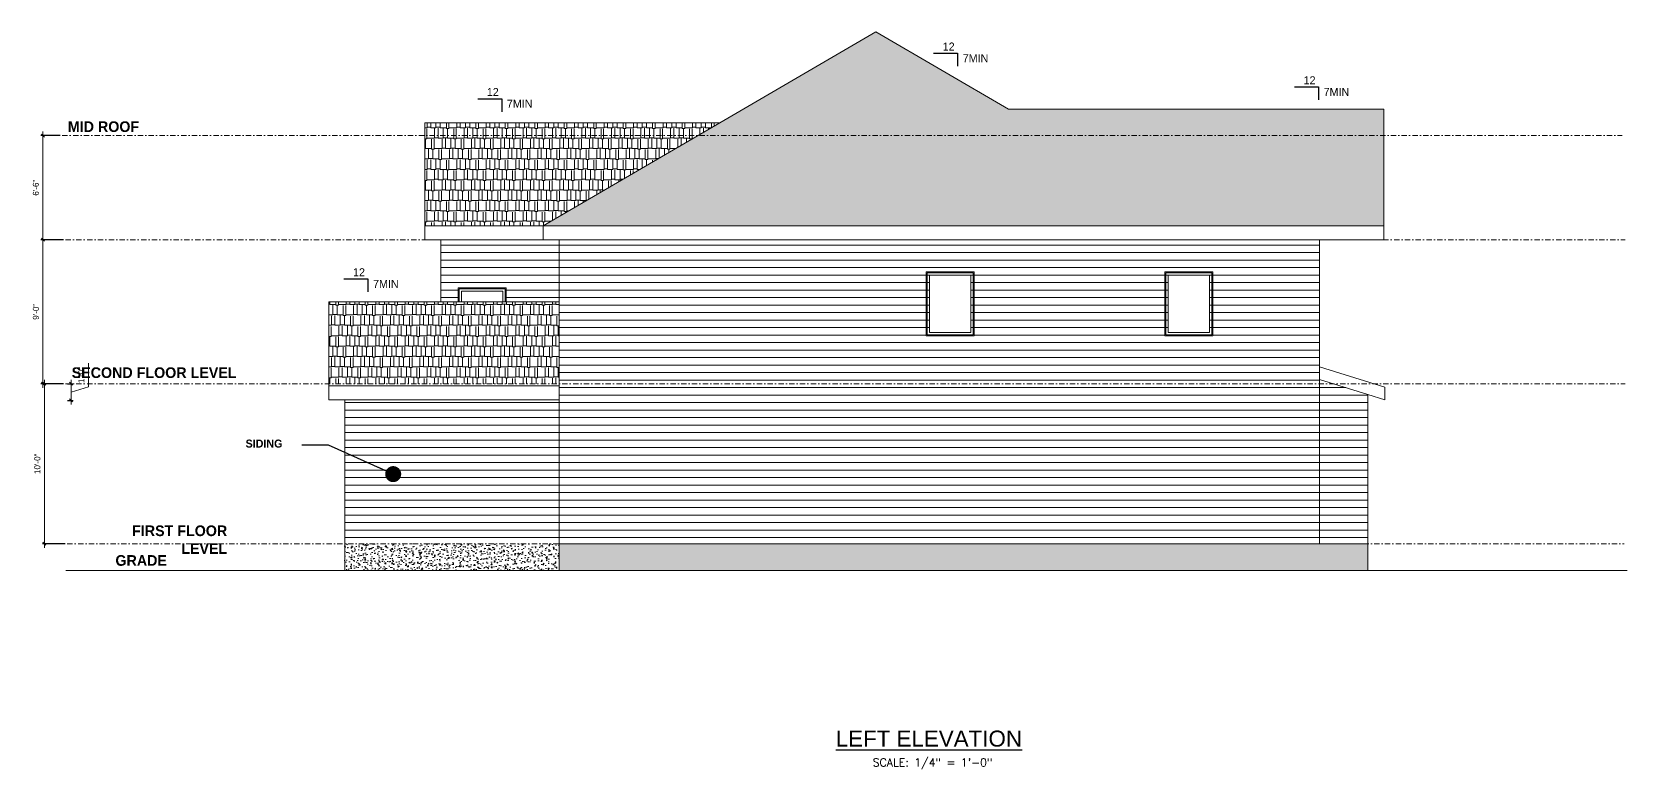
# Model space of a CAD drawing. Extents: x 4834 to 12794, y 1436 to 32221.
# Drawn here: x 9805 to 11001, y 2672 to 3225 of the extents above; entities that cross this region are included whole.
import ezdxf

# ---------------------------------------------------------------- set-up
doc = ezdxf.new("R2010")
doc.units = 0
doc.header["$LTSCALE"] = 8
doc.header["$MEASUREMENT"] = 0
doc.linetypes.add('DASHDOT', pattern=[1, 0.5, -0.25, 0, -0.25])
doc.linetypes.add('HIDDEN', pattern=[0.375, 0.25, -0.125])
doc.layers.get('0').update_dxf_attribs({"lineweight": 9})
doc.layers.get('DefPoints').update_dxf_attribs({"color": 17})
doc.layers.add('A-WALLS.', color=7, linetype='Continuous')
doc.layers.add('WALLELEV1-2', color=7, linetype='Continuous')
doc.layers.add('DIM', color=8, linetype='Continuous', lineweight=5)
doc.layers.add('hatch', color=8, linetype='Continuous', lineweight=13)
doc.layers.add('FT-Text', color=7, linetype='Continuous', true_color=0x4f4527)
doc.layers.add('level', color=7, linetype='HIDDEN', lineweight=15, true_color=0x987172)
doc.styles.add('1-4TXT', font='cityb___.ttf', dxfattribs={"height": 5})
doc.styles.add('DIM60', font='romans.shx', dxfattribs={"height": 6})
doc.styles.get("Standard").update_dxf_attribs({"font": 'stylu.ttf'})
doc.styles.add('TITLE', font='arial.ttf', dxfattribs={"height": 12})
doc.dimstyles.new('1-4SCALE', dxfattribs={"dimscale": 0.5, "dimtxt": 5, "dimasz": 3, "dimexe": 3, "dimexo": 6, "dimgap": 0.0625, "dimtad": 1, "dimdec": 3, "dimrnd": 0.125, "dimzin": 3, "dimdsep": 46, "dimlunit": 4, "dimtxsty": '1-4TXT', "dimblk1": 'DOT', "dimblk2": 'DOT', "dimsah": 1, "dimcen": 2, "dimadec": 0, "dimazin": 0, "dimtfac": 1, "dimtdec": 3, "dimtofl": 0, "dimtmove": 0, "dimatfit": 3, "dimldrblk": 'DOT', "dimfxl": 1, "dimtolj": 1, "dimtzin": 0, "dimarcsym": 0})
doc.dimstyles.new('Forum 24', dxfattribs={"dimscale": 24, "dimtxt": 0.1875, "dimasz": 0.09375, "dimexe": 0.0625, "dimexo": 0.0625, "dimgap": 0.125, "dimtad": 1, "dimdec": 4, "dimrnd": 1, "dimzin": 7, "dimdsep": 46, "dimlunit": 4, "dimtxsty": 'Standard', "dimblk": 'OBLIQUE', "dimblk1": 'DIMTICK', "dimblk2": 'OBLIQUE', "dimcen": -0.0625, "dimdle": 0.125, "dimclrd": 256, "dimclre": 256, "dimclrt": 256, "dimadec": 0, "dimazin": 0, "dimtfac": 1, "dimtdec": 4, "dimtmove": 1, "dimatfit": 3, "dimfxl": 0.0625, "dimtvp": 1.2, "dimfrac": 2, "dimtolj": 1, "dimtzin": 7, "dimlwd": 13, "dimarcsym": 0})
pattern_1 = [(0, (43.0626, -208.748), (16.575, 7.8), [3.9, -3.25, 4.55, -1.95, 5.85, -2.6]), (0, (46.9626, -208.423), (16.575, 7.8), [3.25, -12.35, 2.6, -3.9]), (0, (54.7626, -209.236), (16.575, 7.8), [1.95, -20.15]), (90, (43.0626, -208.7483), (-5.525, 7.8), [7.475, -23.725]), (90, (46.9626, -208.7483), (-5.525, 7.8), [7.3125, -23.8875]), (90, (50.2126, -208.7483), (-5.525, 7.8), [6.825, -24.375]), (90, (54.7626, -209.236), (-5.525, 7.8), [7.475, -23.725]), (90, (56.7126, -209.236), (-5.525, 7.8), [7.475, -23.725]), (90, (62.5626, -208.7483), (-5.525, 7.8), [7.15, -24.05])]
pattern_2 = [(0, (43.0626, -208.748), (1e-15, 5.625), [])]
pattern_3 = [(50, (43.0626, -208.748), (7.1726018, -0.6275213), [0.75, -8.25]), (355, (43.0626, -208.748), (-1.3875133, 7.5219213), [0.6, -6.6]), (100.451444, (43.66, -208.8006), (5.7850885, 6.8944), [0.637402, -7.011421]), (46.1842, (43.063, -206.748), (10.672413, -1.655193), [1.125, -12.375]), (96.63564, (43.952, -206.886), (9.346619, 9.741186), [0.956103, -10.517138]), (351.18416, (43.063, -206.748), (9.346619, 9.741186), [0.9, -9.9]), (21, (44.0626, -207.248), (5.9690705, -4.026189), [0.75, -8.25]), (326, (44.0626, -207.248), (2.4331533, 7.2515005), [0.6, -6.6]), (71.451445, (44.56, -207.584), (8.4022238, 3.2253115), [0.637402, -7.011421]), (37.5, (43.0626, -208.7483), (0.12159855, 3.32893854), [0, -6.52, 0, -6.7, 0, -6.625]), (7.5, (43.0626, -208.7483), (2.6306954, 3.9441171), [0, -3.82, 0, -6.37, 0, -2.525]), (327.5, (40.8326, -208.7483), (5.33822436, -0.2255487), [0, -2.5, 0, -7.8, 0, -10.35]), (317.5, (39.8326, -208.7483), (5.8318617, 1.0010498), [0, -3.25, 0, -5.18, 0, -7.35])]

# ---------------------------------------------------------------- blocks, each defined once
blk = doc.blocks.new('_Oblique')
at = {"color": 0, "linetype": 'ByBlock', "lineweight": -2}
blk.add_line((-0.5, -0.5), (0.5, 0.5), dxfattribs=at)
blk = doc.blocks.new('*D571')
at = {"layer": 'DefPoints', "color": 0, "transparency": 16777216}
for p in [(9814.4, 2961), (9830.2, 2961), (9831.5, 2841)]:
    blk.add_point(p, dxfattribs=at)
at = {"layer": 'DIM', "lineweight": -2, "transparency": 16777216}
for p, q in [((9828.7, 2961), (9812.9, 2961)), ((9830, 2841), (9812.9, 2841))]:
    blk.add_line(p, q, dxfattribs=at)
at = {"layer": 'DIM', "lineweight": 13, "transparency": 16777216}
blk.add_line((9814.4, 2838), (9814.4, 2964), dxfattribs=at)
at = {"layer": 'DIM', "lineweight": 13, "transparency": 16777216, "xscale": 2.25, "yscale": 2.25, "zscale": 2.25}
for p, rotation in [((9814.4, 2961), 90), ((9814.4, 2841), 270)]:
    blk.add_blockref('_Oblique', p, dxfattribs=dict(at, rotation=rotation))
at = {"layer": 'DIM', "transparency": 16777216, "insert": (9809.1, 2901), "char_height": 4.5, "attachment_point": 5, "rotation": 90}
blk.add_mtext('\\A1;10\'-0"', dxfattribs=at)
blk = doc.blocks.new('DIMTICK')
for p, q in [((-1, 0), (1, 0)), ((0, 1), (0, -1))]:
    blk.add_line(p, q)
at = {"const_width": 0.141}
blk.add_lwpolyline([(0.71, 0.71), (-0.71, -0.71)], dxfattribs=at)
blk = doc.blocks.new('*D572')
at = {"layer": 'DefPoints', "color": 0, "transparency": 16777216}
for p in [(9830.2, 2961), (9830.2, 2948.5), (9834.4, 2948.5)]:
    blk.add_point(p, dxfattribs=at)
at = {"layer": 'DIM', "lineweight": 13, "transparency": 16777216}
for p, q in [((9847.4, 2958.7), (9847.4, 2976.5)), ((9834.4, 2964), (9834.4, 2945.5)), ((9834.4, 2954.8), (9847.4, 2958.7))]:
    blk.add_line(p, q, dxfattribs=at)
at = {"layer": 'DIM', "lineweight": -2, "transparency": 16777216}
for p, q in [((9831.7, 2961), (9835.9, 2961)), ((9831.7, 2948.5), (9835.9, 2948.5))]:
    blk.add_line(p, q, dxfattribs=at)
at = {"layer": 'DIM', "lineweight": 13, "transparency": 16777216, "xscale": 2.25, "yscale": 2.25, "zscale": 2.25}
for p, rotation in [((9834.4, 2961), 90), ((9834.4, 2948.5), 270)]:
    blk.add_blockref('_Oblique', p, dxfattribs=dict(at, rotation=rotation))
at = {"layer": 'DIM', "transparency": 16777216, "insert": (9842, 2967.6), "char_height": 4.5, "attachment_point": 5, "rotation": 90}
blk.add_mtext('\\A1;1\'-0"', dxfattribs=at)
blk = doc.blocks.new('*D573')
at = {"layer": 'DefPoints', "color": 0, "transparency": 16777216}
for p in [(9813.3, 3069), (9830.2, 3069), (9830.2, 2961)]:
    blk.add_point(p, dxfattribs=at)
at = {"layer": 'DIM', "lineweight": -2, "transparency": 16777216}
for p, q in [((9828.7, 3069), (9811.8, 3069)), ((9828.7, 2961), (9811.8, 2961))]:
    blk.add_line(p, q, dxfattribs=at)
at = {"layer": 'DIM', "lineweight": 13, "transparency": 16777216}
blk.add_line((9813.3, 2958), (9813.3, 3072), dxfattribs=at)
at = {"layer": 'DIM', "lineweight": 13, "transparency": 16777216, "xscale": 2.25, "yscale": 2.25, "zscale": 2.25}
for p, rotation in [((9813.3, 3069), 90), ((9813.3, 2961), 270)]:
    blk.add_blockref('_Oblique', p, dxfattribs=dict(at, rotation=rotation))
at = {"layer": 'DIM', "transparency": 16777216, "insert": (9808, 3015), "char_height": 4.5, "attachment_point": 5, "rotation": 90}
blk.add_mtext('\\A1;9\'-0"', dxfattribs=at)
blk = doc.blocks.new('*D574')
at = {"layer": 'DefPoints', "color": 0, "transparency": 16777216}
for p in [(9813.3, 3147.2), (9827.8, 3147.2), (9827.8, 3069)]:
    blk.add_point(p, dxfattribs=at)
at = {"layer": 'DIM', "lineweight": -2, "transparency": 16777216}
for p, q in [((9826.3, 3147.2), (9811.8, 3147.2)), ((9826.3, 3069), (9811.8, 3069))]:
    blk.add_line(p, q, dxfattribs=at)
at = {"layer": 'DIM', "lineweight": 13, "transparency": 16777216}
blk.add_line((9813.3, 3066), (9813.3, 3150.2), dxfattribs=at)
at = {"layer": 'DIM', "lineweight": 13, "transparency": 16777216, "xscale": 2.25, "yscale": 2.25, "zscale": 2.25}
for p, rotation in [((9813.3, 3147.2), 90), ((9813.3, 3069), 270)]:
    blk.add_blockref('_Oblique', p, dxfattribs=dict(at, rotation=rotation))
at = {"layer": 'DIM', "transparency": 16777216, "insert": (9808, 3108.1), "char_height": 4.5, "attachment_point": 5, "rotation": 90}
blk.add_mtext('\\A1;6\'-6"', dxfattribs=at)
blk = doc.blocks.new('_Dot')
at = {"color": 0, "linetype": 'ByBlock', "lineweight": -2}
blk.add_line((-0.5, 0), (-1, 0), dxfattribs=at)
at = {"color": 0, "linetype": 'ByBlock', "lineweight": 0, "const_width": 0.5}
blk.add_lwpolyline([(-0.25, 0, 1), (0.25, 0, 1)], format="xyb", close=True, dxfattribs=at)

msp = doc.modelspace()

# ---------------------------------------------------------------- hatches: boundary and pattern name
at = {"layer": 'DIM'}
h = msp.add_hatch(dxfattribs=at)
h.set_pattern_fill('AR-CONC', color=1)
h.set_pattern_definition(pattern_3)
h.paths.add_polyline_path([(10200.31117, 2840.99226), (10040.81117, 2840.99226), (10039.56117, 2840.99226), (10039.56117, 2821.03744), (10040.81117, 2821.03744), (10139.02292, 2821.03744), (10200.31117, 2821.03744)])
h = msp.add_hatch(dxfattribs=at)
h.set_pattern_fill('AR-CONC', color=1)
h.set_pattern_definition(pattern_3)
h.paths.add_polyline_path([(10806.81117, 2840.99226), (10799.81117, 2840.99226), (10207.81117, 2840.99226), (10206.81117, 2840.99226), (10201.81117, 2840.99226), (10200.81117, 2840.99226), (10200.31117, 2840.99226), (10200.31117, 2821.03744), (10673.81117, 2821.03744), (10799.81117, 2821.03744), (10806.81117, 2821.03744)])
at = {"layer": 'hatch', "linetype": 'ByBlock'}
h = msp.add_hatch(dxfattribs=at)
h.set_pattern_fill('AR-RSHKE', color=36, scale=0.65, style=0)
h.set_pattern_definition(pattern_1)
h.paths.add_polyline_path([(10818.81117, 3079.4116), (10818.81117, 3166.9116), (10537.30196, 3166.9116), (10437.80657, 3224.95058), (10320.95049, 3156.78453), (10188.31117, 3079.4116)])
h = msp.add_hatch(dxfattribs=at)
h.set_pattern_fill('AR-RSHKE', color=36, scale=0.65, style=0)
h.set_pattern_definition(pattern_1)
h.paths.add_polyline_path([(10099.56117, 3156.78453), (10099.56117, 3079.4116), (10188.31117, 3079.4116), (10320.95049, 3156.78453)])
at = {"layer": 'hatch', "linetype": 'ByBlock', "true_color": 0x636466}
h = msp.add_hatch(dxfattribs=at)
h.set_pattern_fill('ANSI31', color=251, scale=45, angle=315, style=0)
h.set_pattern_definition(pattern_2)
h.paths.add_polyline_path([(10117.56117, 3068.99226), (10111.56117, 3068.99226), (10111.56117, 3022.48451), (10124.56117, 3022.48451), (10124.56117, 3032.99226), (10160.56117, 3032.99226), (10160.56117, 3022.48451), (10200.31117, 3022.48451), (10200.31117, 3068.99226), (10188.31117, 3068.99226)])
at = {"layer": 'hatch', "linetype": 'ByBlock', "true_color": 0xffffff}
h = msp.add_hatch(dxfattribs=at)
h.set_pattern_fill('ANSI31', scale=45, angle=315, style=0)
h.set_pattern_definition(pattern_2)
h.paths.add_polyline_path([(10200.31117, 3068.99226), (10200.31117, 2960.99226), (10770.56117, 2960.99226), (10770.56117, 3068.99226)])
h.paths.add_polyline_path([(10475.56117, 3044.99226), (10511.56117, 3044.99226), (10511.56117, 2996.99226), (10475.56117, 2996.99226)], flags=16)
h.paths.add_polyline_path([(10476.31117, 3044.24226), (10510.81117, 3044.24226), (10510.81117, 2997.74226), (10476.31117, 2997.74226)], flags=0)
h.paths.add_polyline_path([(10478.06117, 3042.49226), (10509.06117, 3042.49226), (10509.06117, 2999.49226), (10478.06117, 2999.49226)], flags=0)
h.paths.add_polyline_path([(10654.56117, 3044.99226), (10690.56117, 3044.99226), (10690.56117, 2996.99226), (10654.56117, 2996.99226)], flags=16)
h.paths.add_polyline_path([(10655.31117, 3044.24226), (10689.81117, 3044.24226), (10689.81117, 2997.74226), (10655.31117, 2997.74226)], flags=0)
h.paths.add_polyline_path([(10657.06117, 3042.49226), (10688.06117, 3042.49226), (10688.06117, 2999.49226), (10657.06117, 2999.49226)], flags=0)
at = {"layer": 'hatch', "linetype": 'ByBlock'}
h = msp.add_hatch(dxfattribs=at)
h.set_pattern_fill('AR-RSHKE', color=36, scale=0.65, style=0)
h.set_pattern_definition(pattern_1)
h.paths.add_polyline_path([(10200.31117, 2960.99226), (10200.31117, 3022.48451), (10027.56117, 3022.48451), (10027.56117, 2960.99226)])
at = {"layer": 'hatch', "linetype": 'ByBlock', "true_color": 0xffffff}
h = msp.add_hatch(dxfattribs=at)
h.set_pattern_fill('ANSI31', scale=45, angle=315, style=0)
h.set_pattern_definition(pattern_2)
h.paths.add_polyline_path([(10200.31117, 2960.99226), (10200.31117, 2840.99226), (10200.81117, 2840.99226), (10201.81117, 2840.99226), (10206.81117, 2840.99226), (10207.81117, 2840.99226), (10770.56117, 2840.99226), (10770.56117, 2960.99226)])
h = msp.add_hatch(dxfattribs=at)
h.set_pattern_fill('ANSI31', scale=45, angle=315, style=0)
h.set_pattern_definition(pattern_2)
h.paths.add_polyline_path([(10770.56117, 2840.99226), (10799.81117, 2840.99226), (10806.81117, 2840.99226), (10806.81117, 2952.98656), (10781.25653, 2960.99226), (10770.56117, 2960.99226)])
at = {"layer": 'hatch', "linetype": 'ByBlock', "true_color": 0x636466}
h = msp.add_hatch(dxfattribs=at)
h.set_pattern_fill('ANSI31', color=251, scale=45, angle=315, style=0)
h.set_pattern_definition(pattern_2)
h.paths.add_polyline_path([(10039.56117, 2948.99226), (10039.56117, 2840.99226), (10040.81117, 2840.99226), (10200.31117, 2840.99226), (10200.31117, 2948.99226)])

# ---------------------------------------------------------------- linework, layer by layer
for p, q in [((10437.80657, 3224.95058), (10320.95049, 3156.78453)), ((10537.30196, 3166.9116), (10437.80657, 3224.95058)), ((10818.81117, 3166.9116), (10537.30196, 3166.9116)), ((10818.81117, 3079.4116), (10818.81117, 3166.9116)), ((10320.95049, 3156.78453), (10099.56117, 3156.78453)), ((10099.56117, 3079.4116), (10099.56117, 3156.78453)), ((10188.31117, 3079.4116), (10320.95049, 3156.78453)), ((10099.56117, 3079.4116), (10099.56117, 3068.99226)), ((10188.31117, 3079.4116), (10099.56117, 3079.4116)), ((10818.81117, 3079.4116), (10188.31117, 3079.4116)), ((10188.31117, 3079.4116), (10188.31117, 3068.99226)), ((10818.81117, 3079.4116), (10818.81117, 3068.99226)), ((10099.56117, 3068.99226), (10111.56117, 3068.99226)), ((10111.56117, 3068.99226), (10117.56117, 3068.99226)), ((10111.56117, 3022.48451), (10111.56117, 3068.99226)), ((10117.56117, 3068.99226), (10188.31117, 3068.99226)), ((10188.31117, 3068.99226), (10200.31117, 3068.99226)), ((10200.31117, 3068.99226), (10818.81117, 3068.99226)), ((10200.31117, 2821.03744), (10200.31117, 3068.99226)), ((10770.56117, 2840.99226), (10770.56117, 3068.99226)), ((10027.56117, 3022.48451), (10200.31117, 3022.48451)), ((10027.56117, 2959.4116), (10027.56117, 3022.48451)), ((10770.56117, 2973.77419), (10819.56117, 2958.42357)), ((10200.31117, 2959.4116), (10027.56117, 2959.4116)), ((10027.56117, 2959.4116), (10027.56117, 2948.99226)), ((10770.56117, 2964.34288), (10806.81117, 2952.98656)), ((10819.56117, 2948.99226), (10819.56117, 2958.42357)), ((10027.56117, 2948.99226), (10039.56117, 2948.99226)), ((10039.56117, 2948.99226), (10200.31117, 2948.99226)), ((10039.56117, 2821.03744), (10039.56117, 2948.99226)), ((10806.81117, 2952.98656), (10819.56117, 2948.99226)), ((10806.81117, 2840.99226), (10806.81117, 2952.98656)), ((10039.56117, 2840.99226), (10040.81117, 2840.99226)), ((10200.81117, 2840.99226), (10201.81117, 2840.99226)), ((10201.81117, 2840.99226), (10206.81117, 2840.99226)), ((10207.81117, 2840.99226), (10206.81117, 2840.99226)), ((10207.81117, 2840.99226), (10799.81117, 2840.99226)), ((10806.81117, 2840.99226), (10799.81117, 2840.99226)), ((10806.81117, 2821.03744), (10806.81117, 2840.99226)), ((10040.81117, 2821.03744), (9830.37367, 2821.03744)), ((10040.81117, 2821.03744), (10139.02292, 2821.03744)), ((10673.81117, 2821.03744), (10139.02292, 2821.03744)), ((10799.81117, 2821.03744), (10673.81117, 2821.03744)), ((10806.81117, 2821.03744), (10799.81117, 2821.03744)), ((11001.24867, 2821.03744), (10806.81117, 2821.03744))]:
    msp.add_line(p, q)
at = {"color": 2}
for p, q in [((10511.56117, 3044.99226), (10475.56117, 3044.99226)), ((10475.56117, 3044.99226), (10475.56117, 2996.99226)), ((10476.31117, 2997.74226), (10476.31117, 3044.24226)), ((10476.31117, 3044.24226), (10510.81117, 3044.24226)), ((10478.06117, 2999.49226), (10478.06117, 3042.49226)), ((10478.06117, 3042.49226), (10509.06117, 3042.49226)), ((10509.06117, 3042.49226), (10509.06117, 2999.49226)), ((10510.81117, 3044.24226), (10510.81117, 2997.74226)), ((10511.56117, 2996.99226), (10511.56117, 3044.99226)), ((10690.56117, 3044.99226), (10654.56117, 3044.99226)), ((10654.56117, 3044.99226), (10654.56117, 2996.99226)), ((10655.31117, 2997.74226), (10655.31117, 3044.24226)), ((10655.31117, 3044.24226), (10689.81117, 3044.24226)), ((10657.06117, 2999.49226), (10657.06117, 3042.49226)), ((10657.06117, 3042.49226), (10688.06117, 3042.49226)), ((10688.06117, 3042.49226), (10688.06117, 2999.49226)), ((10689.81117, 3044.24226), (10689.81117, 2997.74226)), ((10690.56117, 2996.99226), (10690.56117, 3044.99226)), ((10160.56117, 3032.99226), (10124.56117, 3032.99226)), ((10124.56117, 3032.99226), (10124.56117, 3022.48451)), ((10125.31117, 3022.48451), (10125.31117, 3032.24226)), ((10125.31117, 3032.24226), (10159.81117, 3032.24226)), ((10127.06117, 3030.49226), (10158.06117, 3030.49226)), ((10127.06117, 3022.48451), (10127.06117, 3030.49226)), ((10158.06117, 3030.49226), (10158.06117, 3022.48451)), ((10159.81117, 3032.24226), (10159.81117, 3022.48451)), ((10160.56117, 3022.48451), (10160.56117, 3032.99226)), ((10124.56117, 3022.48451), (10125.31117, 3022.48451)), ((10125.31117, 3022.48451), (10127.06117, 3022.48451)), ((10158.06117, 3022.48451), (10159.81117, 3022.48451)), ((10159.81117, 3022.48451), (10160.56117, 3022.48451)), ((10475.56117, 2996.99226), (10511.56117, 2996.99226)), ((10510.81117, 2997.74226), (10476.31117, 2997.74226)), ((10509.06117, 2999.49226), (10478.06117, 2999.49226)), ((10654.56117, 2996.99226), (10690.56117, 2996.99226)), ((10689.81117, 2997.74226), (10655.31117, 2997.74226)), ((10688.06117, 2999.49226), (10657.06117, 2999.49226))]:
    msp.add_line(p, q, dxfattribs=at)
at = {"layer": 'FT-Text', "ltscale": 0.25}
for p, q in [((10481.15058, 3208.96002), (10499.15058, 3208.96002)), ((10499.15058, 3208.96002), (10499.15058, 3199.21002)), ((10751.7864, 3183.64872), (10769.7864, 3183.64872)), ((10769.7864, 3183.64872), (10769.7864, 3173.89872)), ((10139.29146, 3174.85097), (10157.29146, 3174.85097)), ((10157.29146, 3174.85097), (10157.29146, 3165.10097)), ((10038.96223, 3039.67851), (10056.96223, 3039.67851)), ((10056.96223, 3039.67851), (10056.96223, 3029.92851))]:
    msp.add_line(p, q, dxfattribs=at)
at = {"layer": 'level', "linetype": 'DASHDOT'}
for p, q in [((9827.75364, 3147.18807), (10997.45245, 3147.18807)), ((9830.17808, 3068.99226), (10999.87689, 3068.99226)), ((9830.17808, 2960.99226), (10999.87689, 2960.99226)), ((9831.49517, 2840.99226), (10999.11249, 2840.99226))]:
    msp.add_line(p, q, dxfattribs=at)

# ---------------------------------------------------------------- texts
at = {"layer": 'A-WALLS.', "color": 7, "linetype": 'Continuous', "lineweight": 25, "style": 'DIM60'}
msp.add_text('SCALE: 1/4" = 1\'-0" ', height=6, dxfattribs=at).set_placement((10435.56172, 2673.98469))
at = {"layer": 'FT-Text', "ltscale": 0.25, "char_height": 6, "attachment_point": 3}
for insert in [(10496.9523, 3216.96873), (10155.09319, 3182.85969), (10767.58813, 3191.65743), (10054.76395, 3047.68723)]:
    msp.add_mtext('12', dxfattribs=dict(at, insert=insert))
at = {"layer": 'FT-Text', "ltscale": 0.25, "char_height": 6, "width": 5.2093704, "attachment_point": 3}
for insert in [(10522.22874, 3208.22413), (10792.86457, 3182.91282), (10180.36963, 3174.11508), (10080.04039, 3038.94262)]:
    msp.add_mtext('7MIN', dxfattribs=dict(at, insert=insert))
at = {"layer": 'FT-Text', "ltscale": 0.25, "insert": (9965.23935, 2919.15869), "char_height": 6, "width": 112.9418407, "attachment_point": 1, "style": '1-4TXT'}
msp.add_mtext('SIDING', dxfattribs=at)
at = {"layer": 'level', "ltscale": 0.25, "char_height": 8, "attachment_point": 3, "style": '1-4TXT'}
for s, insert, width in [('MID ROOF', (9885.44822, 3157.86942), 84.2320716), ('SECOND FLOOR LEVEL', (9958.45512, 2973.34869), 144.7421276), ('FIRST FLOOR LEVEL', (9951.46385, 2854.76059), 84.2320716), ('GRADE', (9906.28026, 2832.4901), 84.2320716)]:
    msp.add_mtext(s, dxfattribs=dict(at, insert=insert, width=width))
at = {"layer": 'WALLELEV1-2', "color": 4, "insert": (10477.63386, 2700.87489), "char_height": 12, "width": 247.4081515, "attachment_point": 2, "style": 'TITLE'}
msp.add_mtext('\\A1;{\\LLEFT ELEVATION}', dxfattribs=at)

# ---------------------------------------------------------------- dimensions: what is measured, and where the dimension line sits
at = {"layer": 'DIM'}
for base, p1, p2, picture, middle in [((9813.30202, 3147.18807), (9827.75364, 3068.99226), (9827.75364, 3147.18807), '*D574', (9807.96802, 3108.09017)), ((9813.30202, 3068.99226), (9830.17808, 2960.99226), (9830.17808, 3068.99226), '*D573', (9807.96143, 3014.99226)), ((9834.37872, 2948.51257), (9830.17808, 2960.99226), (9830.17808, 2948.51257), '*D572', (9842.04014, 2961.65005)), ((9814.42702, 2960.99226), (9831.49517, 2840.99226), (9830.17808, 2960.99226), '*D571', (9809.09631, 2900.99226))]:
    dim = msp.add_linear_dim(base=base, p1=p1, p2=p2, angle=90, dimstyle='Forum 24', dxfattribs=at)
    dim.commit()
    dim.dimension.update_dxf_attribs({"geometry": picture, "text_midpoint": middle})

# ---------------------------------------------------------------- leaders
at = {"layer": 'FT-Text', "linetype": 'ByBlock'}
msp.add_leader([(10075.94436, 2893.24281), (10027.49071, 2914.85408), (10007.46857, 2914.85408)], dimstyle='1-4SCALE', override={"dimasz": 24, "dimgap": 0.0625, "dimtad": 0}, dxfattribs=at)

doc.saveas('drawing.dxf')
